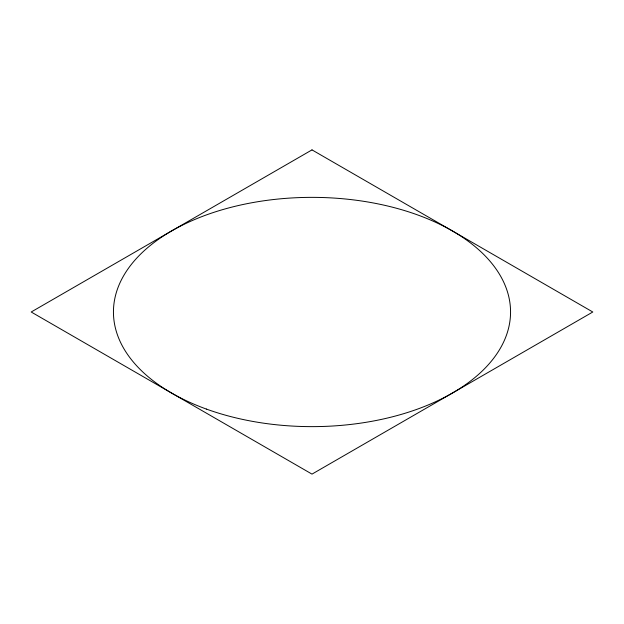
<?xml version="1.0" encoding="UTF-8"?>
<svg xmlns="http://www.w3.org/2000/svg" width="624" height="624" viewBox="0 0 624 624"><rect width="100%" height="100%" fill="white"/><g stroke="black" fill="none" stroke-linecap="round" stroke-linejoin="round"><path stroke-width="0.94" d="M312 149.885L31.2 312L312 474.115L592.8 312L312 149.885M206.365 409.063A198.557 114.637 0 0 0 510.416 316.29A198.557 114.637 0 0 0 219.219 210.647A198.557 114.637 0 0 0 206.365 409.063"/></g></svg>
